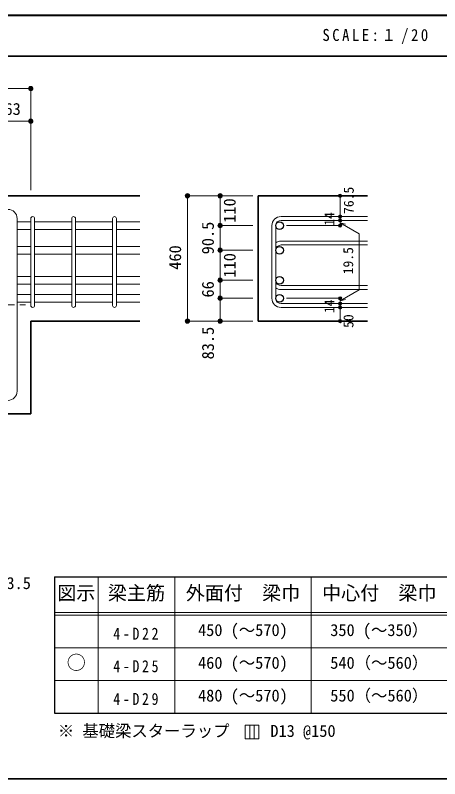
# Model space of a CAD drawing. Units: millimetres at full size, sheet at 1:20; details may follow other scales. Extents: x -3982 to 3969, y -2797 to 2801.
# Drawn here: x 821 to 2379, y 2 to 2801 of the extents above; entities that cross this region are included whole.
import ezdxf
from ezdxf.enums import TextEntityAlignment as Align

# ---------------------------------------------------------------- set-up
doc = ezdxf.new("R2010")
doc.units = ezdxf.units.MM
doc.header["$LTSCALE"] = 20
doc.header["$PDMODE"] = 32
doc.header["$PDSIZE"] = 12
doc.linetypes.add('CHAIN1', pattern=[8, 5, -1, 1, -1])
for name, color, linetype, lineweight in [('6-1_躯体線', 2, 'Continuous', 35), ('6-4_フープ', 7, 'Continuous', 18), ('6-5_梁主筋', 7, 'Continuous', 18), ('6-6_S.T.P.', 7, 'Continuous', 18), ('6-7_文字', 7, 'Continuous', 18), ('6-D_寸法', 4, 'Continuous', 9), ('6-E_枠', 7, 'Continuous', 18), ('F-0_枠', 6, 'Continuous', 40)]:
    doc.layers.add(name, color=color, linetype=linetype, lineweight=lineweight)
doc.styles.add('ＭＳ ゴシック', font='')
doc.styles.get('ＭＳ ゴシック').set_extended_font_data('MS Gothic')

msp = doc.modelspace()

# ---------------------------------------------------------------- linework, layer by layer
at = {"layer": '6-1_躯体線'}
for p, q in [((1278.29, 2139.12), (78.29, 2139.12)), ((1712.96, 2139.12), (2112.96, 2139.12)), ((1712.96, 2139.12), (1712.96, 1679.62)), ((1278.29, 1679.62), (878.29, 1679.62)), ((878.29, 1339.12), (878.29, 1679.62)), ((1712.96, 1679.62), (2112.96, 1679.62)), ((878.29, 1339.12), (748.79, 1339.12))]:
    msp.add_line(p, q, dxfattribs=at)
at = {"layer": '6-4_フープ'}
msp.add_line((828.29, 1422.62), (828.29, 2055.62), dxfattribs=at)
for centre, start, end in [((794.79, 2055.62), 0, 90), ((794.79, 1422.62), 270, 0)]:
    msp.add_arc(centre, 33.5, start, end, dxfattribs=at)
at = {"layer": '6-5_梁主筋'}
for p, q in [((878.29, 2043.51), (828.29, 2043.51)), ((1028.29, 2043.51), (892.29, 2043.51)), ((1178.29, 2043.51), (1042.29, 2043.51)), ((1278.29, 2043.51), (1192.29, 2043.51)), ((878.29, 2015.51), (828.29, 2015.51)), ((1028.29, 2015.51), (892.29, 2015.51)), ((1178.29, 2015.51), (1042.29, 2015.51)), ((1278.29, 2015.51), (1192.29, 2015.51)), ((878.29, 1953.12), (828.29, 1953.12)), ((1028.29, 1953.12), (892.29, 1953.12)), ((1178.29, 1953.12), (1042.29, 1953.12)), ((1278.29, 1953.12), (1192.29, 1953.12)), ((878.29, 1925.12), (828.29, 1925.12)), ((1028.29, 1925.12), (892.29, 1925.12)), ((1178.29, 1925.12), (1042.29, 1925.12)), ((1278.29, 1925.12), (1192.29, 1925.12)), ((878.29, 1843.12), (828.29, 1843.12)), ((1028.29, 1843.12), (892.29, 1843.12)), ((1178.29, 1843.12), (1042.29, 1843.12)), ((1278.29, 1843.12), (1192.29, 1843.12)), ((878.29, 1815.12), (828.29, 1815.12)), ((1028.29, 1815.12), (892.29, 1815.12)), ((1178.29, 1815.12), (1042.29, 1815.12)), ((1278.29, 1815.12), (1192.29, 1815.12)), ((878.29, 1777.12), (828.29, 1777.12)), ((1028.29, 1777.12), (892.29, 1777.12)), ((1178.29, 1777.12), (1042.29, 1777.12)), ((1278.29, 1777.12), (1192.29, 1777.12)), ((878.29, 1749.12), (828.29, 1749.12)), ((1028.29, 1749.12), (892.29, 1749.12)), ((1178.29, 1749.12), (1042.29, 1749.12)), ((1278.29, 1749.12), (1192.29, 1749.12))]:
    msp.add_line(p, q, dxfattribs=at)
at = {"layer": '6-5_梁主筋', "color": 3, "lineweight": 25}
for centre in [(1790.96, 2029.51), (1790.96, 1939.12), (1790.96, 1829.12), (1790.96, 1763.12)]:
    msp.add_circle(centre, 14, dxfattribs=at)
at = {"layer": '6-6_S.T.P.'}
for p, q in [((878.29, 1736.62), (878.29, 2055.62)), ((878.29, 1736.62), (878.29, 2055.62)), ((878.29, 1736.62), (878.29, 2055.62)), ((878.29, 1736.62), (878.29, 2055.62)), ((892.29, 1736.62), (892.29, 2055.62)), ((892.29, 1736.62), (892.29, 2055.62)), ((892.29, 1736.62), (892.29, 2055.62)), ((892.29, 1736.62), (892.29, 2055.62)), ((1028.29, 1736.62), (1028.29, 2055.62)), ((1042.29, 1736.62), (1042.29, 2055.62)), ((1178.29, 1736.62), (1178.29, 2055.62)), ((1192.29, 1736.62), (1192.29, 2055.62)), ((1796.46, 2063.01), (2112.96, 2063.01)), ((1796.46, 2049.01), (2112.96, 2049.01)), ((1762.96, 2029.51), (1762.96, 1763.12)), ((1776.96, 2029.51), (1776.96, 1763.12)), ((1796.46, 1972.62), (2112.96, 1972.62)), ((1796.46, 1958.62), (2112.96, 1958.62)), ((1796.46, 1809.62), (2112.96, 1809.62)), ((1796.46, 1795.62), (2112.96, 1795.62)), ((1796.46, 1743.62), (2112.96, 1743.62)), ((1796.46, 1729.62), (2112.96, 1729.62))]:
    msp.add_line(p, q, dxfattribs=at)
for centre, radius, start, end in [((885.29, 2056.01), 7, 0, 180), ((885.29, 2056.01), 7, 0, 180), ((885.29, 2056.01), 7, 0, 180), ((885.29, 2056.01), 7, 0, 180), ((1035.29, 2056.01), 7, 0, 180), ((1185.29, 2056.01), 7, 0, 180), ((1796.46, 2029.51), 33.5, 90, 180), ((1796.46, 2029.51), 19.5, 90, 180), ((1796.46, 1939.12), 33.5, 90, 125.59765), ((1796.46, 1939.12), 19.5, 90, 180), ((1796.46, 1829.12), 19.5, 180, 270), ((1796.46, 1829.12), 33.5, 234.40235, 270), ((885.29, 1736.62), 7, 180, 0), ((885.29, 1736.62), 7, 180, 0), ((885.29, 1736.62), 7, 180, 0), ((885.29, 1736.62), 7, 180, 0), ((1035.29, 1736.62), 7, 180, 0), ((1185.29, 1736.62), 7, 180, 0), ((1796.46, 1763.12), 33.5, 180, 270), ((1796.46, 1763.12), 19.5, 180, 270)]:
    msp.add_arc(centre, radius, start, end, dxfattribs=at)
at = {"layer": '6-7_文字'}
for p, q in [((1681.57, 198.77), (1681.57, 148.77)), ((1698.24, 198.77), (1698.24, 148.77))]:
    msp.add_line(p, q, dxfattribs=at)
msp.add_lwpolyline([(1664.91, 148.77), (1714.91, 148.77), (1714.91, 198.77), (1664.91, 198.77)], close=True, dxfattribs=at)
at = {"layer": '6-D_寸法'}
for p, q in [((878.29, 2532.15), (78.29, 2532.15)), ((878.29, 2532.15), (878.29, 2412.15)), ((715.29, 2412.15), (878.29, 2412.15)), ((878.29, 2412.15), (878.29, 2159.12)), ((1452.96, 2139.12), (1572.96, 2139.12)), ((1452.96, 2139.12), (1452.96, 1679.62)), ((1572.96, 2139.12), (1692.96, 2139.12)), ((1572.96, 2139.12), (1572.96, 2029.51)), ((2012.96, 2063.59), (2012.96, 2139.12)), ((2012.96, 2049.01), (2012.96, 2063.01)), ((1572.96, 2029.51), (1692.96, 2029.51)), ((2012.96, 2029.51), (1816.87, 2029.51)), ((2012.96, 2039.84), (2032.28, 2034.66)), ((2012.96, 2039.84), (2083.02, 1999.39)), ((2083.02, 1999.39), (2083.02, 1793.82)), ((1572.96, 1939.12), (1692.96, 1939.12)), ((1572.96, 1829.12), (1692.96, 1829.12)), ((2012.96, 1753.37), (2083.02, 1793.82)), ((1572.96, 1763.12), (1692.96, 1763.12)), ((1572.96, 1679.62), (1572.96, 1763.12)), ((2012.96, 1763.12), (1816.87, 1763.12)), ((2012.96, 1743.62), (2012.96, 1763.12)), ((2012.96, 1753.37), (2032.28, 1758.55)), ((2012.96, 1729.62), (2012.96, 1743.62)), ((2012.96, 1679.62), (2012.96, 1729.62)), ((1452.96, 1679.62), (1572.96, 1679.62)), ((1452.96, 1679.62), (1562.82, 1679.62)), ((1572.96, 1679.62), (1692.96, 1679.62))]:
    msp.add_line(p, q, dxfattribs=at)
at = {"layer": '6-D_寸法', "linetype": 'CHAIN1'}
msp.add_line((78.29, 1739.12), (878.29, 1739.12), dxfattribs=at)
at = {"layer": '6-D_寸法'}
for points in [[(2012.96, 2029.51), (2012.96, 2049.59), (2012.96, 2029.51)], [(1572.96, 2029.51), (1572.96, 1939.12), (1572.96, 1829.12), (1572.96, 1763.12)]]:
    msp.add_lwpolyline(points, dxfattribs=at)
for centre, radius in [((878.29, 2532.15), 8), ((878.29, 2532.15), 7.2), ((878.29, 2532.15), 6.4), ((878.29, 2532.15), 5.6), ((878.29, 2532.15), 4.8), ((878.29, 2532.15), 4), ((878.29, 2532.15), 3.2), ((878.29, 2532.15), 2.4), ((878.29, 2532.15), 1.6), ((878.29, 2532.15), 0.8), ((878.29, 2412.15), 8), ((878.29, 2412.15), 7.2), ((878.29, 2412.15), 6.4), ((878.29, 2412.15), 5.6), ((878.29, 2412.15), 4.8), ((878.29, 2412.15), 4), ((878.29, 2412.15), 3.2), ((878.29, 2412.15), 2.4), ((878.29, 2412.15), 1.6), ((878.29, 2412.15), 0.8), ((1452.96, 2139.12), 8), ((1452.96, 2139.12), 7.2), ((1452.96, 2139.12), 6.4), ((1452.96, 2139.12), 5.6), ((1452.96, 2139.12), 4.8), ((1452.96, 2139.12), 4), ((1452.96, 2139.12), 3.2), ((1452.96, 2139.12), 2.4), ((1452.96, 2139.12), 1.6), ((1452.96, 2139.12), 0.8), ((1572.96, 2139.12), 8), ((1572.96, 2139.12), 7.2), ((1572.96, 2139.12), 6.4), ((1572.96, 2139.12), 5.6), ((1572.96, 2139.12), 4.8), ((1572.96, 2139.12), 4), ((1572.96, 2139.12), 3.2), ((1572.96, 2139.12), 2.4), ((1572.96, 2139.12), 1.6), ((1572.96, 2139.12), 0.8), ((2012.96, 2139.12), 4), ((2012.96, 2139.12), 3.6), ((2012.96, 2139.12), 3.2), ((2012.96, 2139.12), 2.8), ((2012.96, 2139.12), 2.4), ((2012.96, 2139.12), 2), ((2012.96, 2139.12), 1.6), ((2012.96, 2139.12), 1.2), ((2012.96, 2139.12), 0.8), ((2012.96, 2139.12), 0.4), ((2012.96, 2063.01), 4), ((2012.96, 2049.01), 4), ((2012.96, 2063.01), 3.6), ((2012.96, 2049.01), 3.6), ((2012.96, 2063.01), 3.2), ((2012.96, 2049.01), 3.2), ((2012.96, 2063.01), 2.8), ((2012.96, 2049.01), 2.8), ((2012.96, 2063.01), 2.4), ((2012.96, 2049.01), 2.4), ((2012.96, 2063.01), 2), ((2012.96, 2049.01), 2), ((2012.96, 2063.01), 1.6), ((2012.96, 2049.01), 1.6), ((2012.96, 2063.01), 1.2), ((2012.96, 2049.01), 1.2), ((2012.96, 2063.01), 0.8), ((2012.96, 2049.01), 0.8), ((2012.96, 2063.01), 0.4), ((2012.96, 2049.01), 0.4), ((1572.96, 2029.51), 8), ((1572.96, 2029.51), 7.2), ((1572.96, 2029.51), 6.4), ((1572.96, 2029.51), 5.6), ((1572.96, 2029.51), 4.8), ((1572.96, 2029.51), 4), ((1572.96, 2029.51), 3.2), ((1572.96, 2029.51), 2.4), ((1572.96, 2029.51), 1.6), ((1572.96, 2029.51), 0.8), ((2012.96, 2029.51), 4), ((2012.96, 2029.51), 3.6), ((2012.96, 2029.51), 3.2), ((2012.96, 2029.51), 2.8), ((2012.96, 2029.51), 2.4), ((2012.96, 2029.51), 2), ((2012.96, 2029.51), 1.6), ((2012.96, 2029.51), 1.2), ((2012.96, 2029.51), 0.8), ((2012.96, 2029.51), 0.4), ((1572.96, 1939.12), 8), ((1572.96, 1939.12), 7.2), ((1572.96, 1939.12), 6.4), ((1572.96, 1939.12), 5.6), ((1572.96, 1939.12), 4.8), ((1572.96, 1939.12), 4), ((1572.96, 1939.12), 3.2), ((1572.96, 1939.12), 2.4), ((1572.96, 1939.12), 1.6), ((1572.96, 1939.12), 0.8), ((1572.96, 1829.12), 8), ((1572.96, 1829.12), 7.2), ((1572.96, 1829.12), 6.4), ((1572.96, 1829.12), 5.6), ((1572.96, 1829.12), 4.8), ((1572.96, 1829.12), 4), ((1572.96, 1829.12), 3.2), ((1572.96, 1829.12), 2.4), ((1572.96, 1829.12), 1.6), ((1572.96, 1829.12), 0.8), ((1572.96, 1763.12), 8), ((1572.96, 1763.12), 7.2), ((1572.96, 1763.12), 6.4), ((1572.96, 1763.12), 5.6), ((1572.96, 1763.12), 4.8), ((1572.96, 1763.12), 4), ((1572.96, 1763.12), 3.2), ((1572.96, 1763.12), 2.4), ((1572.96, 1763.12), 1.6), ((1572.96, 1763.12), 0.8), ((2012.96, 1763.12), 4), ((2012.96, 1763.12), 3.6), ((2012.96, 1763.12), 3.2), ((2012.96, 1763.12), 2.8), ((2012.96, 1763.12), 2.4), ((2012.96, 1763.12), 2), ((2012.96, 1763.12), 1.6), ((2012.96, 1763.12), 1.2), ((2012.96, 1763.12), 0.8), ((2012.96, 1763.12), 0.4), ((2012.96, 1743.62), 4), ((2012.96, 1743.62), 3.6), ((2012.96, 1743.62), 3.2), ((2012.96, 1743.62), 2.8), ((2012.96, 1743.62), 2.4), ((2012.96, 1743.62), 2), ((2012.96, 1743.62), 1.6), ((2012.96, 1743.62), 1.2), ((2012.96, 1743.62), 0.8), ((2012.96, 1743.62), 0.4), ((2012.96, 1729.62), 4), ((2012.96, 1729.62), 3.6), ((2012.96, 1729.62), 3.2), ((2012.96, 1729.62), 2.8), ((2012.96, 1729.62), 2.4), ((2012.96, 1729.62), 2), ((2012.96, 1729.62), 1.6), ((2012.96, 1729.62), 1.2), ((2012.96, 1729.62), 0.8), ((2012.96, 1729.62), 0.4), ((1452.96, 1679.62), 8), ((1452.96, 1679.62), 7.2), ((1452.96, 1679.62), 6.4), ((1452.96, 1679.62), 5.6), ((1452.96, 1679.62), 4.8), ((1452.96, 1679.62), 4), ((1452.96, 1679.62), 3.2), ((1452.96, 1679.62), 2.4), ((1452.96, 1679.62), 1.6), ((1452.96, 1679.62), 0.8), ((1572.96, 1679.62), 8), ((1572.96, 1679.62), 7.2), ((1572.96, 1679.62), 6.4), ((1572.96, 1679.62), 5.6), ((1572.96, 1679.62), 4.8), ((1572.96, 1679.62), 4), ((1572.96, 1679.62), 3.2), ((1572.96, 1679.62), 2.4), ((1572.96, 1679.62), 1.6), ((1572.96, 1679.62), 0.8), ((2012.96, 1679.62), 4), ((2012.96, 1679.62), 3.6), ((2012.96, 1679.62), 3.2), ((2012.96, 1679.62), 2.8), ((2012.96, 1679.62), 2.4), ((2012.96, 1679.62), 2), ((2012.96, 1679.62), 1.6), ((2012.96, 1679.62), 1.2), ((2012.96, 1679.62), 0.8), ((2012.96, 1679.62), 0.4)]:
    msp.add_circle(centre, radius, dxfattribs=at)
at = {"layer": '6-D_寸法', "color": 7}
for p in [(878.29, 2532.15), (878.29, 2412.15), (1452.96, 2139.12), (1572.96, 2139.12), (2012.96, 2139.12), (2012.96, 2063.01), (2012.96, 2049.01), (1572.96, 2029.51), (2012.96, 2029.51), (1572.96, 1939.12), (1572.96, 1829.12), (1572.96, 1763.12), (1572.96, 1763.12), (2012.96, 1763.12), (2012.96, 1743.62), (2012.96, 1729.62), (1452.96, 1679.62), (1572.96, 1679.62), (2012.96, 1679.62)]:
    msp.add_point(p, dxfattribs=at)
at = {"layer": '6-E_枠', "color": 3, "lineweight": 25}
for p, q in [((965.14, 741.85), (965.14, 241.85)), ((965.14, 741.85), (2406.83, 741.85)), ((965.14, 241.85), (2406.83, 241.85))]:
    msp.add_line(p, q, dxfattribs=at)
at = {"layer": '6-E_枠'}
for p, q in [((1125.14, 741.85), (1125.14, 241.85)), ((1406.83, 741.85), (1406.83, 241.85)), ((1906.83, 741.85), (1906.83, 241.85)), ((965.14, 611.85), (2406.83, 611.85)), ((965.14, 601.85), (2406.83, 601.85)), ((965.14, 481.85), (2406.83, 481.85)), ((965.14, 361.85), (2406.83, 361.85))]:
    msp.add_line(p, q, dxfattribs=at)
at = {"layer": 'F-0_枠'}
msp.add_line((-3981.92, 2800.77), (3969.4, 2800.77), dxfattribs=at)
at = {"layer": 'F-0_枠', "color": 2, "lineweight": 35}
for p, q in [((-3981.92, 2650.77), (2482.4, 2650.77)), ((2482.4, 1.97), (-3981.92, 1.97))]:
    msp.add_line(p, q, dxfattribs=at)

# ---------------------------------------------------------------- texts
at = {"layer": '6-7_文字', "color": 2, "style": 'ＭＳ ゴシック'}
for s, p in [('図示', (975.14, 641.85)), ('梁主筋', (1160.98, 641.85)), ('外面付\u3000梁巾', (1446.83, 641.85)), ('中心付\u3000梁巾', (1946.83, 641.85)), ('○', (1010.14, 386.85))]:
    msp.add_text(s, height=51.32, dxfattribs=at).set_placement(p, align=Align.BOTTOM_LEFT)
at = {"layer": '6-7_文字', "style": 'ＭＳ ゴシック'}
for s, p in [('450 (～570)', (1491.83, 511.85)), ('350 (～350）', (1976.83, 511.85)), ('460 (～570)', (1491.83, 391.85)), ('540（～560）', (1976.83, 391.85)), ('550（～560）', (1976.83, 271.85)), ('480 (～570)', (1491.83, 271.85)), ('※ 基礎梁スターラップ     D13 @150', (977.51, 142.13))]:
    msp.add_text(s, height=43.99, dxfattribs=at).set_placement(p, align=Align.BOTTOM_LEFT)
at = {"layer": '6-7_文字', "color": 2, "insert": (1948.17, 2695.77), "char_height": 43.99, "attachment_point": 7, "style": 'ＭＳ ゴシック'}
msp.add_mtext('\\T1.34;\\W0.9;SCALE:１/20', dxfattribs=at)
at = {"layer": '6-7_文字', "char_height": 43.99, "attachment_point": 7, "style": 'ＭＳ ゴシック'}
for s, insert in [('\\T1.38;\\W0.85;4-D22', (1180.98, 511.85)), ('\\T1.38;\\W0.85;4-D25', (1180.98, 391.85)), ('\\T1.38;\\W0.85;4-D29', (1180.98, 271.85))]:
    msp.add_mtext(s, dxfattribs=dict(at, insert=insert))
at = {"layer": '6-D_寸法', "style": 'ＭＳ ゴシック'}
for s, p in [('163', (751.79, 2422.15)), ('83.5', (758.98, 684.12))]:
    msp.add_text(s, height=43.99, dxfattribs=at).set_placement(p, align=Align.BOTTOM_LEFT)
for s, height, p in [('76.5', 36.66, (2074.03, 2072.38)), ('110', 43.99, (1642.96, 2040.06)), ('14', 36.66, (2002.96, 2029.12)), ('90.5', 43.99, (1562.96, 1924.32)), ('460', 43.99, (1442.96, 1867.87)), ('19.5', 36.66, (2071.94, 1851.09)), ('110', 43.99, (1642.96, 1839.12)), ('66', 43.99, (1562.96, 1766.12)), ('14', 36.66, (2002.56, 1708.94)), ('50', 36.66, (2072.96, 1654.62)), ('83.5', 43.99, (1563.27, 1539.16))]:
    msp.add_text(s, height=height, rotation=90, dxfattribs=at).set_placement(p, align=Align.BOTTOM_LEFT)

doc.saveas('drawing.dxf')
